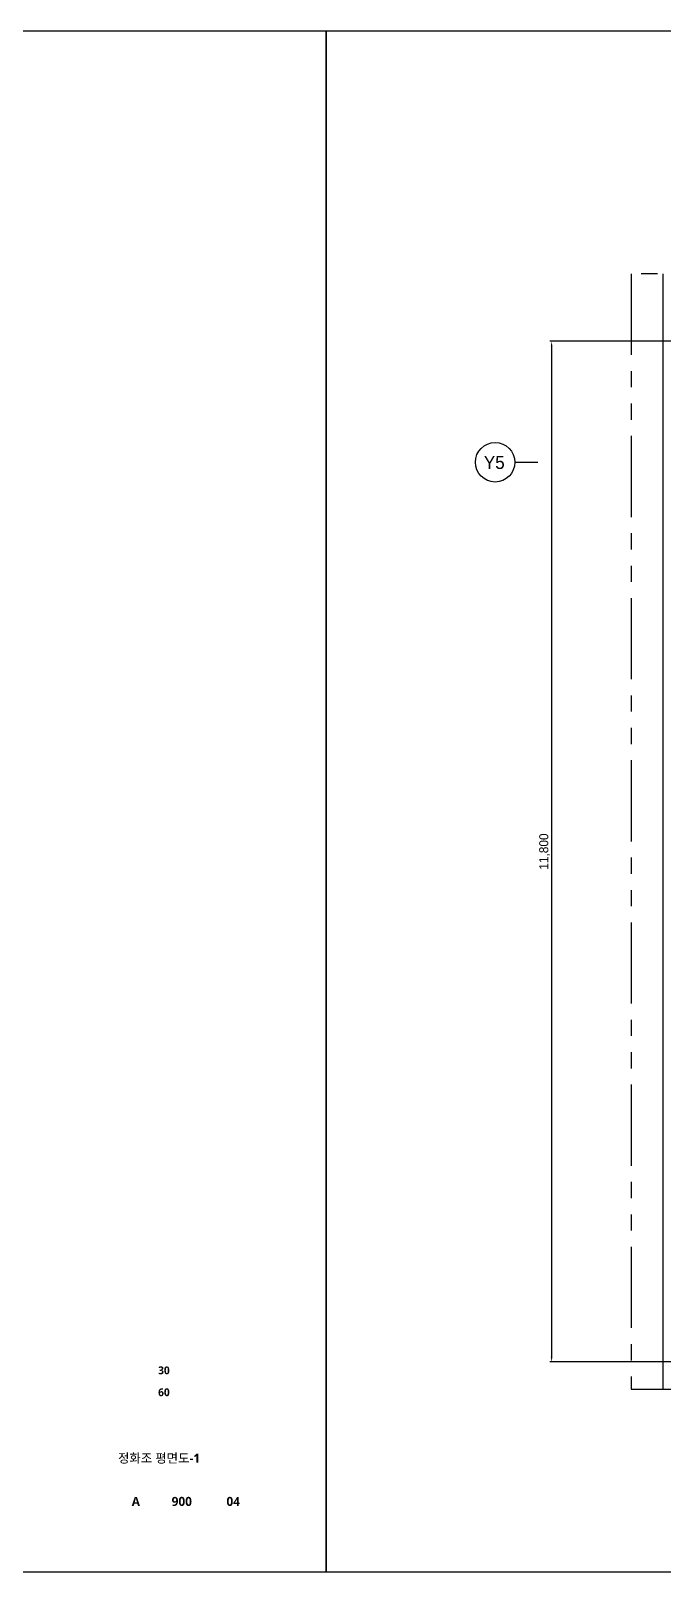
# Model space of a CAD drawing. Extents: x -446 to 204872, y -474580 to 19085.
# Drawn here: x 97385 to 104693, y 0 to 17820 of the extents above; entities that cross this region are included whole.
import ezdxf
from ezdxf.enums import TextEntityAlignment as Align

# ---------------------------------------------------------------- set-up
doc = ezdxf.new("R2010")
doc.units = 0
doc.header["$LTSCALE"] = 750
doc.header["$MEASUREMENT"] = 0
doc.linetypes.add('PHANTOM2', pattern=[1.25, 0.625, -0.125, 0.125, -0.125, 0.125, -0.125])
doc.layers.get('0').update_dxf_attribs({"linetype": 'CONTINUOUS'})
doc.layers.get('DEFPOINTS').update_dxf_attribs({"linetype": 'CONTINUOUS'})
doc.layers.add('A-ANNO-TITL', color=7, linetype='CONTINUOUS')
doc.layers.add('지하2층 평면도 정화조변경안$0$COL', color=2, linetype='CONTINUOUS')
doc.styles.add('SH_대대리576', font='')
doc.styles.get("Standard").update_dxf_attribs({"font": 'NanumGothicBold.ttf'})
doc.styles.add('송현도면폼(2020)$0$기문-1', font='')
doc.styles.get('SH_대대리576').set_extended_font_data('NanumGothic', bold=True)
doc.styles.get('송현도면폼(2020)$0$기문-1').set_extended_font_data('Dotum')
doc.dimstyles.new('cwn', dxfattribs={"dimscale": 20, "dimtxt": 3, "dimasz": 2, "dimexe": 1, "dimexo": 2, "dimgap": 1, "dimtad": 1, "dimdec": 0, "dimzin": 1, "dimdsep": 46, "dimlunit": 6, "dimtxsty": 'Standard', "dimcen": 0.09, "dimclrd": 4, "dimclre": 4, "dimclrt": 7, "dimadec": 0, "dimazin": 0, "dimtfac": 1, "dimtdec": 0, "dimtix": 1, "dimtmove": 1, "dimatfit": 3, "dimfxl": 2, "dimtolj": 1, "dimtzin": 1, "dimarcsym": 0})

# ---------------------------------------------------------------- blocks, each defined once
blk = doc.blocks.new('A$Ca4545229')
at = {"color": 7}
blk.add_line((456, 228), (720, 228), dxfattribs=at)
blk.add_circle((228, 228), 228, dxfattribs=at)
blk = doc.blocks.new('*D996')
at = {"color": 4, "lineweight": -2}
for p, q in [((106933, 14231), (103383, 14231)), ((103404, 14171), (103404, 2491)), ((105033, 2431), (103383, 2431))]:
    blk.add_line(p, q, dxfattribs=at)
at = {"color": 4}
for points in [[(103414, 14171), (103394, 14171), (103404, 14231)], [(103394, 2491), (103414, 2491), (103404, 2431)]]:
    blk.add_solid(points, dxfattribs=at)
at = {"layer": 'DEFPOINTS', "color": 0}
for p in [(106993, 14231), (103404, 2431), (105093, 2431)]:
    blk.add_point(p, dxfattribs=at)
at = {"color": 7, "insert": (103323, 8331), "char_height": 105, "attachment_point": 5, "rotation": 90, "style": '송현도면폼(2020)$0$기문-1'}
blk.add_mtext('\\A1;11,800', dxfattribs=at)

msp = doc.modelspace()

# ---------------------------------------------------------------- linework, layer by layer
at = {"color": 11, "linetype": 'PHANTOM2', "ltscale": 2, "elevation": -103000}
msp.add_lwpolyline([(104324.5, 2116.2), (118875.8, 2116.2), (118875.8, 15011.4), (104324.5, 15011.4)], close=True, dxfattribs=at)
at = {"layer": 'DEFPOINTS', "color": 151}
for points in [[(75600, 17820), (100800, 17820), (100800, 0), (75600, 0)], [(100800, 17820), (126000, 17820), (126000, 0), (100800, 0)]]:
    msp.add_lwpolyline(points, close=True, dxfattribs=at)
at = {"layer": '지하2층 평면도 정화조변경안$0$COL'}
msp.add_line((104693.1, 2116.2), (104693.1, 15011.4), dxfattribs=at)

# ---------------------------------------------------------------- block references
at = {"color": 7}
msp.add_blockref('A$Ca4545229', (102523.1, 12603.5), dxfattribs=at)

# ---------------------------------------------------------------- texts
at = {"color": 7, "style": '송현도면폼(2020)$0$기문-1'}
msp.add_text('Y5', height=150, dxfattribs=at).set_placement((102621.3, 12754.4))
at = {"layer": 'A-ANNO-TITL', "style": 'SH_대대리576'}
for s, height, p in [('30', 90, (98923.6, 2333.3)), ('60', 90, (98923.6, 2080)), ('정화조 평면도-1', 105, (98867, 1319.2)), ('A', 105, (98598.8, 818.1)), ('900', 105, (99130.1, 818.1)), ('04', 105, (99724.7, 818.1))]:
    msp.add_text(s, height=height, dxfattribs=at).set_placement(p, align=Align.MIDDLE)

# ---------------------------------------------------------------- dimensions: what is measured, and where the dimension line sits
at = {"color": 7}
dim = msp.add_linear_dim(base=(103403.7, 2431.4), p1=(106993.1, 14231.4), p2=(105093.1, 2431.4), angle=90, dimstyle='cwn', override={"dimscale": 30, "dimtxt": 3.5, "dimexe": 0.7, "dimgap": 0.6, "dimtxsty": '송현도면폼(2020)$0$기문-1'}, dxfattribs=at)
dim.commit()
dim.dimension.update_dxf_attribs({"geometry": '*D996', "text_midpoint": (103323, 8331.4)})

doc.saveas('drawing.dxf')
